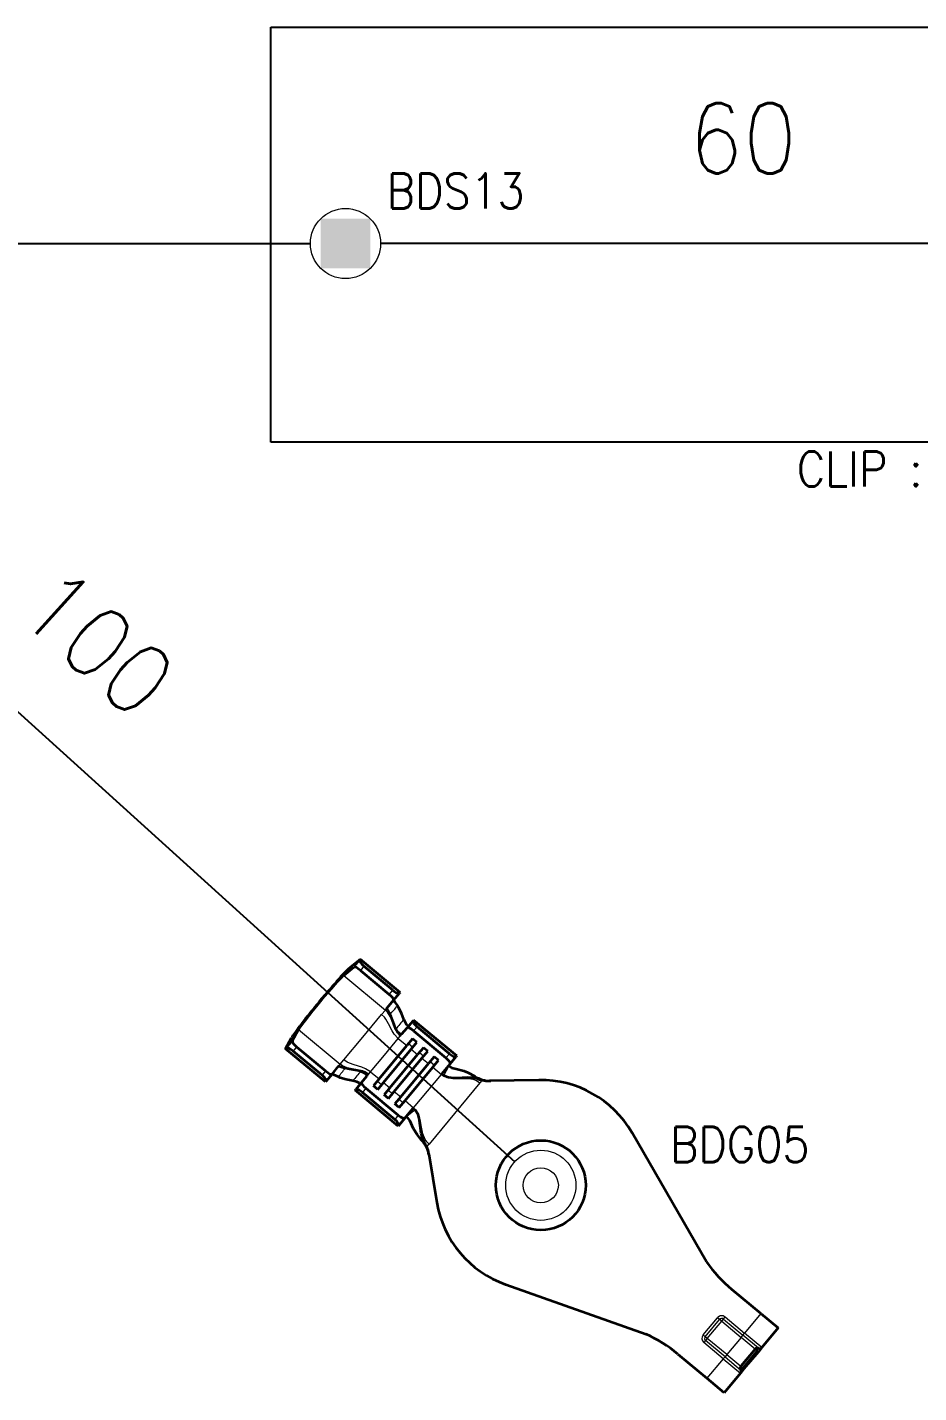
# Model space of a CAD drawing. Header units: inches. Extents: x 47316 to 59086, y 3141 to 11743.
# Drawn here: x 51993.5 to 52057, y 5743.6 to 5840.9 of the extents above; entities that cross this region are included whole.
import ezdxf

# ---------------------------------------------------------------- set-up
doc = ezdxf.new("R2010")
doc.units = ezdxf.units.IN
doc.header["$MEASUREMENT"] = 0
doc.styles.get("Standard").update_dxf_attribs({"font": ''})
doc.styles.get('Standard').set_extended_font_data('SimSun')
doc.linetypes.add('_VH_OTCON', pattern='A,0.0001,[7,VeSys.shx,S=0.1,R=0,X=0,Y=0],-0.4,[7,VeSys.shx,S=0.1,R=0,X=0,Y=0],-0.4,["X",Standard,S=1,R=0,X=-0.5,Y=-0.5],-0.0001,[7,VeSys.shx,S=0.1,R=0,X=0,Y=0],-0.4', length=1.2002)
doc.linetypes.add('_VH_UNTAPED', pattern='A,0.0001,[17,VeSys.shx,S=0.1,R=0,X=0,Y=0],-0.4', length=0.4001)

msp = doc.modelspace()

# ---------------------------------------------------------------- linework, layer by layer
at = {"color": 1}
for p, q in [((52010.838, 5840.939), (52081.68, 5840.939)), ((52010.838, 5811.369), (52010.838, 5840.939)), ((52081.68, 5811.369), (52010.838, 5811.369))]:
    msp.add_line(p, q, dxfattribs=at)
at = {"color": 0, "linetype": '_VH_OTCON', "ltscale": 5}
for p, q in [((51958.429, 5825.529), (52013.657, 5825.529)), ((52069.429, 5825.529), (52018.657, 5825.529))]:
    msp.add_line(p, q, dxfattribs=at)
at = {"color": 0, "linetype": '_VH_UNTAPED', "ltscale": 5}
msp.add_line((51957.783, 5823.851), (52028.217, 5760.101), dxfattribs=at)
at = {"color": 0, "lineweight": 35, "ltscale": 0.021948}
for p, q in [((52016.52, 5773.98), (52017.203, 5774.532)), ((52011.894, 5768.152), (52012.312, 5768.924))]:
    msp.add_line(p, q, dxfattribs=at)
at = {"color": 0, "lineweight": 35, "ltscale": 0.001695}
for p, q in [((52017.17, 5774.472), (52017.203, 5774.532)), ((52011.894, 5768.152), (52011.946, 5768.195))]:
    msp.add_line(p, q, dxfattribs=at)
at = {"color": 0, "lineweight": 35, "ltscale": 0.092365}
for p, q in [((52020.043, 5772.168), (52017.203, 5774.532)), ((52014.733, 5765.789), (52011.894, 5768.152))]:
    msp.add_line(p, q, dxfattribs=at)
at = {"color": 0, "lineweight": 35, "ltscale": 0.023357}
for p, q in [((52016.033, 5773.379), (52016.76, 5773.965)), ((52012.37, 5768.691), (52012.815, 5769.512))]:
    msp.add_line(p, q, dxfattribs=at)
at = {"color": 0, "lineweight": 13, "ltscale": 0.016304}
for p, q in [((52017.17, 5774.472), (52016.76, 5773.965)), ((52012.37, 5768.691), (52011.946, 5768.195))]:
    msp.add_line(p, q, dxfattribs=at)
at = {"color": 0, "lineweight": 13, "ltscale": 0.009675}
for p, q in [((52017.464, 5774.039), (52017.221, 5773.738)), ((52012.677, 5768.279), (52012.425, 5767.985))]:
    msp.add_line(p, q, dxfattribs=at)
at = {"color": 0, "lineweight": 35, "ltscale": 0.066838}
for p, q in [((52017.221, 5773.738), (52019.276, 5772.028)), ((52012.677, 5768.279), (52014.732, 5766.569))]:
    msp.add_line(p, q, dxfattribs=at)
at = {"color": 0, "lineweight": 35, "ltscale": 0.066971}
for p, q in [((52019.523, 5772.326), (52017.464, 5774.039)), ((52014.484, 5766.271), (52012.425, 5767.985))]:
    msp.add_line(p, q, dxfattribs=at)
at = {"color": 0, "lineweight": 13, "ltscale": 0.096408}
for p, q in [((52016.033, 5773.379), (52018.997, 5770.912)), ((52012.815, 5769.512), (52015.779, 5767.045))]:
    msp.add_line(p, q, dxfattribs=at)
at = {"color": 0, "lineweight": 35, "ltscale": 0.018032}
for p, q in [((52019.118, 5771.057), (52019.579, 5771.611)), ((52015.197, 5766.346), (52015.658, 5766.9))]:
    msp.add_line(p, q, dxfattribs=at)
at = {"color": 0, "lineweight": 13, "ltscale": 0.009674}
for p, q in [((52019.276, 5772.028), (52019.523, 5772.326)), ((52014.732, 5766.569), (52014.484, 5766.271))]:
    msp.add_line(p, q, dxfattribs=at)
at = {"color": 0, "lineweight": 35, "ltscale": 0.016656}
for p, q in [((52019.579, 5771.611), (52020.005, 5772.123)), ((52015.197, 5766.346), (52014.771, 5765.834))]:
    msp.add_line(p, q, dxfattribs=at)
at = {"color": 0, "lineweight": 35, "ltscale": 0.001471}
for p, q in [((52020.043, 5772.168), (52020.005, 5772.123)), ((52014.771, 5765.834), (52014.733, 5765.789))]:
    msp.add_line(p, q, dxfattribs=at)
at = {"color": 0, "lineweight": 13, "ltscale": 0.010305}
for p, q in [((52018.733, 5770.595), (52018.997, 5770.912)), ((52015.779, 5767.045), (52016.043, 5767.362))]:
    msp.add_line(p, q, dxfattribs=at)
at = {"color": 0, "lineweight": 13, "ltscale": 0.00471}
for p, q in [((52018.997, 5770.912), (52019.118, 5771.057)), ((52015.658, 5766.9), (52015.779, 5767.045))]:
    msp.add_line(p, q, dxfattribs=at)
at = {"color": 0, "lineweight": 13, "ltscale": 0.052576}
for p, q in [((52017.388, 5768.979), (52018.733, 5770.595)), ((52016.043, 5767.362), (52017.388, 5768.979))]:
    msp.add_line(p, q, dxfattribs=at)
at = {"color": 0, "lineweight": 35, "ltscale": 0.016619}
for p, q in [((52020.543, 5769.642), (52020.968, 5770.153)), ((52023.617, 5767.083), (52024.042, 5767.594)), ((52017.308, 5765.756), (52016.883, 5765.245)), ((52020.382, 5763.197), (52019.957, 5762.686))]:
    msp.add_line(p, q, dxfattribs=at)
at = {"color": 0, "lineweight": 35, "ltscale": 0.001427}
for p, q in [((52020.968, 5770.153), (52021.004, 5770.197)), ((52024.079, 5767.638), (52024.042, 5767.594)), ((52016.846, 5765.201), (52016.883, 5765.245)), ((52019.957, 5762.686), (52019.921, 5762.642))]:
    msp.add_line(p, q, dxfattribs=at)
at = {"color": 0, "lineweight": 35, "ltscale": 0.1}
for p, q in [((52024.079, 5767.638), (52021.004, 5770.197)), ((52019.921, 5762.642), (52016.846, 5765.201))]:
    msp.add_line(p, q, dxfattribs=at)
at = {"color": 0, "lineweight": 13, "ltscale": 0.009653}
for p, q in [((52021.01, 5769.423), (52021.257, 5769.72)), ((52023.316, 5767.504), (52023.563, 5767.8)), ((52017.609, 5765.336), (52017.362, 5765.039)), ((52019.915, 5763.417), (52019.668, 5763.12))]:
    msp.add_line(p, q, dxfattribs=at)
at = {"color": 0, "lineweight": 35, "ltscale": 0.075}
for p, q in [((52023.563, 5767.8), (52021.257, 5769.72)), ((52021.01, 5769.423), (52023.316, 5767.504)), ((52019.668, 5763.12), (52017.362, 5765.039)), ((52017.609, 5765.336), (52019.915, 5763.417))]:
    msp.add_line(p, q, dxfattribs=at)
at = {"color": 0, "lineweight": 13, "ltscale": 0.038611}
for p, q in [((52018.925, 5767.699), (52019.913, 5768.886)), ((52017.937, 5766.512), (52018.925, 5767.699)), ((52022, 5765.14), (52022.988, 5766.327)), ((52021.012, 5763.953), (52022, 5765.14))]:
    msp.add_line(p, q, dxfattribs=at)
at = {"color": 0, "lineweight": 13, "ltscale": 0.005397}
for p, q in [((52019.913, 5768.886), (52020.051, 5769.052)), ((52017.799, 5766.346), (52017.937, 5766.512))]:
    msp.add_line(p, q, dxfattribs=at)
at = {"color": 0, "lineweight": 13, "ltscale": 0.02}
for p, q in [((52019.913, 5768.886), (52020.528, 5768.374)), ((52022.373, 5766.839), (52022.988, 5766.327)), ((52017.937, 5766.512), (52018.552, 5766)), ((52020.397, 5764.465), (52021.012, 5763.953))]:
    msp.add_line(p, q, dxfattribs=at)
at = {"color": 0, "lineweight": 13, "ltscale": 0.004935}
for p, q in [((52020.178, 5769.204), (52020.051, 5769.052)), ((52017.799, 5766.346), (52017.673, 5766.194))]:
    msp.add_line(p, q, dxfattribs=at)
at = {"color": 0, "lineweight": 35, "ltscale": 0.01426}
for p, q in [((52020.178, 5769.204), (52020.543, 5769.642)), ((52017.308, 5765.756), (52017.673, 5766.194))]:
    msp.add_line(p, q, dxfattribs=at)
at = {"color": 0, "lineweight": 35, "ltscale": 0.015994}
for p, q in [((52020.937, 5768.866), (52020.528, 5768.374)), ((52020.836, 5768.119), (52021.245, 5768.61)), ((52021.706, 5768.226), (52021.297, 5767.735)), ((52021.604, 5767.479), (52022.013, 5767.971)), ((52022.475, 5767.587), (52022.065, 5767.095)), ((52022.373, 5766.839), (52022.782, 5767.331)), ((52018.552, 5766), (52018.143, 5765.509)), ((52018.45, 5765.253), (52018.86, 5765.744)), ((52019.321, 5765.361), (52018.912, 5764.869)), ((52019.219, 5764.613), (52019.628, 5765.105)), ((52020.089, 5764.721), (52019.68, 5764.229)), ((52019.988, 5763.973), (52020.397, 5764.465))]:
    msp.add_line(p, q, dxfattribs=at)
at = {"color": 0, "lineweight": 35, "ltscale": 0.01}
for p, q in [((52021.245, 5768.61), (52020.937, 5768.866)), ((52022.013, 5767.971), (52021.706, 5768.226)), ((52022.782, 5767.331), (52022.475, 5767.587)), ((52018.45, 5765.253), (52018.143, 5765.509)), ((52019.219, 5764.613), (52018.912, 5764.869)), ((52019.988, 5763.973), (52019.68, 5764.229))]:
    msp.add_line(p, q, dxfattribs=at)
at = {"color": 0, "lineweight": 35, "ltscale": 0.077222}
for p, q in [((52018.552, 5766), (52020.528, 5768.374)), ((52018.86, 5765.744), (52020.836, 5768.119)), ((52019.321, 5765.361), (52021.297, 5767.735)), ((52019.628, 5765.105), (52021.604, 5767.479)), ((52020.089, 5764.721), (52022.065, 5767.095)), ((52020.397, 5764.465), (52022.373, 5766.839))]:
    msp.add_line(p, q, dxfattribs=at)
at = {"color": 0, "lineweight": 13, "ltscale": 0.01}
for p, q in [((52020.653, 5768.525), (52020.961, 5768.269)), ((52021.422, 5767.885), (52021.729, 5767.629)), ((52022.191, 5767.245), (52022.498, 5766.99)), ((52018.427, 5765.85), (52018.734, 5765.594)), ((52019.196, 5765.21), (52019.503, 5764.954)), ((52019.964, 5764.57), (52020.272, 5764.314))]:
    msp.add_line(p, q, dxfattribs=at)
at = {"color": 0, "lineweight": 13, "ltscale": 0.015}
for p, q in [((52020.836, 5768.119), (52021.297, 5767.735)), ((52021.604, 5767.479), (52022.065, 5767.095)), ((52018.86, 5765.744), (52019.321, 5765.361)), ((52019.628, 5765.105), (52020.089, 5764.721))]:
    msp.add_line(p, q, dxfattribs=at)
at = {"color": 0, "lineweight": 35, "ltscale": 0.022549}
msp.add_line((52023.04, 5766.39), (52023.617, 5767.083), dxfattribs=at)
at = {"color": 0, "lineweight": 13, "ltscale": 0.019207}
for p, q in [((52023.157, 5766.247), (52023.526, 5766.921)), ((52021.121, 5763.802), (52020.526, 5763.316))]:
    msp.add_line(p, q, dxfattribs=at)
at = {"color": 0, "lineweight": 13, "ltscale": 0.002043}
msp.add_line((52022.988, 5766.327), (52023.04, 5766.39), dxfattribs=at)
at = {"color": 0, "lineweight": 13, "ltscale": 0.006305}
for p, q in [((52025.896, 5765.913), (52025.734, 5765.72)), ((52021.947, 5761.169), (52022.108, 5761.362))]:
    msp.add_line(p, q, dxfattribs=at)
at = {"color": 0, "lineweight": 35, "ltscale": 0.087941}
for p, q in [((52029.932, 5765.922), (52026.415, 5765.857)), ((52022.096, 5760.668), (52022.671, 5757.197))]:
    msp.add_line(p, q, dxfattribs=at)
at = {"color": 0, "lineweight": 13, "ltscale": 0.070859}
for p, q in [((52025.734, 5765.72), (52023.921, 5763.541)), ((52023.921, 5763.541), (52022.108, 5761.362))]:
    msp.add_line(p, q, dxfattribs=at)
at = {"color": 0, "lineweight": 35, "ltscale": 0.022553}
msp.add_line((52020.382, 5763.197), (52020.96, 5763.89), dxfattribs=at)
at = {"color": 0, "lineweight": 13, "ltscale": 0.002039}
msp.add_line((52020.96, 5763.89), (52021.012, 5763.953), dxfattribs=at)
at = {"color": 0, "lineweight": 35, "ltscale": 0.26544}
for p, q in [((52041.869, 5752.968), (52036.569, 5762.168)), ((52027.568, 5751.353), (52037.577, 5747.81))]:
    msp.add_line(p, q, dxfattribs=at)
at = {"color": 0, "lineweight": 35, "ltscale": 0.0675}
for p, q in [((52045.748, 5749.278), (52043.672, 5751.006)), ((52039.834, 5746.394), (52041.909, 5744.667))]:
    msp.add_line(p, q, dxfattribs=at)
at = {"color": 0, "lineweight": 13, "ltscale": 0.045317}
for p, q in [((52045.748, 5749.278), (52044.588, 5747.885)), ((52043.069, 5746.06), (52041.909, 5744.667))]:
    msp.add_line(p, q, dxfattribs=at)
at = {"color": 0, "lineweight": 35, "ltscale": 0.04}
for p, q in [((52045.748, 5749.278), (52046.977, 5748.255)), ((52045.339, 5746.756), (52044.316, 5745.526)), ((52045.57, 5746.564), (52044.546, 5745.334)), ((52043.139, 5743.643), (52041.909, 5744.667))]:
    msp.add_line(p, q, dxfattribs=at)
at = {"color": 0, "lineweight": 13, "ltscale": 0.04}
for p, q in [((52041.635, 5747.757), (52042.659, 5748.987)), ((52041.784, 5747.633), (52042.808, 5748.863)), ((52041.933, 5747.509), (52042.957, 5748.739)), ((52044.34, 5747.587), (52043.317, 5746.358)), ((52045.818, 5746.861), (52044.588, 5747.885)), ((52045.455, 5746.66), (52044.431, 5745.43)), ((52043.069, 5746.06), (52044.299, 5745.036))]:
    msp.add_line(p, q, dxfattribs=at)
at = {"color": 0, "lineweight": 13, "ltscale": 0.004841}
for p, q in [((52042.808, 5748.863), (52042.659, 5748.987)), ((52042.957, 5748.739), (52043.081, 5748.888)), ((52043.081, 5748.888), (52043.204, 5749.037)), ((52041.784, 5747.633), (52041.635, 5747.757)), ((52041.809, 5747.36), (52041.685, 5747.211)), ((52041.933, 5747.509), (52041.809, 5747.36)), ((52044.34, 5747.587), (52044.464, 5747.736)), ((52044.464, 5747.736), (52044.588, 5747.885)), ((52043.317, 5746.358), (52043.193, 5746.209)), ((52045.579, 5746.809), (52045.455, 5746.66)), ((52043.193, 5746.209), (52043.069, 5746.06)), ((52044.431, 5745.43), (52044.307, 5745.281))]:
    msp.add_line(p, q, dxfattribs=at)
at = {"color": 0, "lineweight": 13, "ltscale": 0.004842}
for p, q in [((52042.957, 5748.739), (52042.808, 5748.863)), ((52041.933, 5747.509), (52041.784, 5747.633))]:
    msp.add_line(p, q, dxfattribs=at)
at = {"color": 0, "lineweight": 13, "ltscale": 0.045}
for p, q in [((52042.957, 5748.739), (52044.34, 5747.587)), ((52043.081, 5748.888), (52044.464, 5747.736)), ((52043.204, 5749.037), (52044.588, 5747.885)), ((52043.193, 5746.209), (52041.809, 5747.36)), ((52043.317, 5746.358), (52041.933, 5747.509)), ((52043.069, 5746.06), (52041.685, 5747.211))]:
    msp.add_line(p, q, dxfattribs=at)
at = {"color": 0, "lineweight": 35, "ltscale": 0.045317}
for p, q in [((52046.977, 5748.255), (52045.818, 5746.861)), ((52044.299, 5745.036), (52043.139, 5743.643))]:
    msp.add_line(p, q, dxfattribs=at)
at = {"color": 0, "lineweight": 13, "ltscale": 0.0325}
for p, q in [((52045.339, 5746.756), (52044.34, 5747.587)), ((52043.317, 5746.358), (52044.316, 5745.526))]:
    msp.add_line(p, q, dxfattribs=at)
at = {"color": 0, "lineweight": 13, "ltscale": 0.03625}
for p, q in [((52045.579, 5746.809), (52044.464, 5747.736)), ((52043.193, 5746.209), (52044.307, 5745.281))]:
    msp.add_line(p, q, dxfattribs=at)
at = {"color": 0, "lineweight": 13, "ltscale": 0.00375}
for p, q in [((52045.339, 5746.756), (52045.455, 5746.66)), ((52045.455, 5746.66), (52045.57, 5746.564)), ((52044.316, 5745.526), (52044.431, 5745.43)), ((52044.431, 5745.43), (52044.546, 5745.334))]:
    msp.add_line(p, q, dxfattribs=at)
at = {"color": 0, "lineweight": 35, "ltscale": 0.009682}
for p, q in [((52045.818, 5746.861), (52045.57, 5746.564)), ((52044.546, 5745.334), (52044.299, 5745.036))]:
    msp.add_line(p, q, dxfattribs=at)
at = {"color": 0, "lineweight": 35}
for points in [[(52019.615, 5771.654), (52019.607, 5771.634), (52019.607, 5771.616), (52019.621, 5771.57), (52019.67, 5771.481), (52019.864, 5771.205)], [(52019.33, 5770.599), (52019.175, 5770.872), (52019.121, 5770.979), (52019.11, 5771.021), (52019.11, 5771.037), (52019.118, 5771.057)], [(52020.317, 5770.244), (52020.152, 5770.683), (52019.943, 5771.087), (52019.864, 5771.205)], [(52019.754, 5769.553), (52019.548, 5770.079), (52019.411, 5770.432), (52019.33, 5770.599)], [(52020.317, 5770.244), (52020.4, 5770.044), (52020.489, 5769.896), (52020.588, 5769.807), (52020.634, 5769.793), (52020.659, 5769.795), (52020.68, 5769.807)], [(52020.178, 5769.204), (52020.156, 5769.191), (52020.135, 5769.189), (52020.079, 5769.201), (52019.873, 5769.362), (52019.754, 5769.553)], [(52015.658, 5766.9), (52015.665, 5766.907), (52015.685, 5766.914), (52015.713, 5766.915), (52015.783, 5766.899), (52016.147, 5766.775)], [(52017.253, 5766.548), (52016.697, 5766.655), (52016.326, 5766.725), (52016.147, 5766.775)], [(52023.526, 5766.921), (52023.725, 5766.796), (52024.039, 5766.714), (52024.578, 5766.571), (52024.863, 5766.46), (52025.371, 5766.187)], [(52015.648, 5766.14), (52015.315, 5766.29), (52015.209, 5766.318), (52015.174, 5766.313), (52015.161, 5766.303)], [(52016.675, 5765.869), (52016.214, 5765.951), (52015.778, 5766.084), (52015.648, 5766.14)], [(52017.171, 5765.591), (52017.18, 5765.614), (52017.178, 5765.635), (52017.149, 5765.688), (52017.105, 5765.729), (52016.977, 5765.794), (52016.675, 5765.869)], [(52017.253, 5766.548), (52017.546, 5766.411), (52017.656, 5766.295), (52017.679, 5766.243), (52017.68, 5766.207), (52017.673, 5766.194)], [(52023.157, 5766.247), (52023.075, 5766.312), (52023.048, 5766.346), (52023.038, 5766.369), (52023.036, 5766.378), (52023.039, 5766.389), (52023.04, 5766.39)], [(52023.157, 5766.247), (52023.489, 5766.116), (52023.845, 5766.072), (52024.479, 5766.104), (52024.879, 5766.127), (52025.308, 5766.094), (52025.532, 5766.03)], [(52020.96, 5763.89), (52020.962, 5763.893), (52020.97, 5763.896), (52020.981, 5763.896), (52021.009, 5763.889), (52021.121, 5763.802)], [(52021.582, 5761.635), (52021.259, 5762.031), (52021.012, 5762.437), (52020.738, 5763.04), (52020.526, 5763.316)], [(52021.766, 5761.505), (52021.61, 5761.868), (52021.552, 5762.131), (52021.487, 5762.674), (52021.406, 5763.21), (52021.326, 5763.464), (52021.121, 5763.802)]]:
    msp.add_lwpolyline(points, dxfattribs=at)
at = {"color": 0, "lineweight": 13}
for points in [[(52020.051, 5769.052), (52019.86, 5769.259), (52019.759, 5769.42), (52019.601, 5769.773), (52019.429, 5770.236), (52019.331, 5770.461), (52019.142, 5770.765), (52018.997, 5770.912)], [(52019.913, 5768.886), (52019.636, 5769.194), (52019.488, 5769.433), (52019.229, 5769.934), (52019.04, 5770.254), (52018.929, 5770.401), (52018.733, 5770.595)], [(52017.799, 5766.346), (52017.56, 5766.497), (52017.384, 5766.567), (52017.009, 5766.659), (52016.523, 5766.743), (52016.283, 5766.799), (52015.949, 5766.93), (52015.779, 5767.045)], [(52017.937, 5766.512), (52017.584, 5766.729), (52017.321, 5766.831), (52016.782, 5766.995), (52016.434, 5767.122), (52016.269, 5767.205), (52016.043, 5767.362)], [(52022.988, 5766.327), (52023.173, 5766.2), (52023.372, 5766.112), (52023.795, 5766.03), (52024.276, 5766.026), (52024.711, 5766.035), (52024.925, 5766.026), (52025.235, 5765.977), (52025.495, 5765.88), (52025.734, 5765.72)], [(52022.108, 5761.362), (52021.947, 5761.519), (52021.822, 5761.696), (52021.662, 5762.093), (52021.569, 5762.565), (52021.499, 5762.995), (52021.453, 5763.204), (52021.35, 5763.502), (52021.21, 5763.743), (52021.012, 5763.953)]]:
    msp.add_lwpolyline(points, dxfattribs=at)
at = {"color": 0, "linetype": 'Continuous', "lineweight": 15}
for centre, radius in [((52016.157, 5825.529), 2.5), ((52030.07, 5758.423), 2.5), ((52030.07, 5758.423), 1.25)]:
    msp.add_circle(centre, radius, dxfattribs=at)
at = {"color": 0, "lineweight": 35}
msp.add_circle((52030.07, 5758.423), 3.2, dxfattribs=at)
at = {"color": 0, "lineweight": 13}
for centre, radius, start, end in [((51992.691, 5794.598), 35.855, 317.98436, 319.27499), ((52031.65, 5760.441), 14.984, 139.13894, 142.54817), ((51987.925, 5788.447), 35.583, 321.17917, 322.47965), ((52028.399, 5756.481), 15.02, 137.91318, 141.31441), ((52026.405, 5767.078), 1.364, 220.73508, 230.19294), ((52020.894, 5760.456), 1.364, 50.26722, 59.72501), ((52042.957, 5748.739), 0.387, 50.22972, 140.22973), ((52042.957, 5748.739), 0.194, 50.22972, 140.22973), ((52041.933, 5747.509), 0.387, 140.22973, 230.22973), ((52041.933, 5747.509), 0.194, 140.22973, 230.22973)]:
    msp.add_arc(centre, radius, start, end, dxfattribs=at)
at = {"color": 0, "lineweight": 35}
for centre, radius, start, end in [((52023.553, 5766.95), 0.0387, 157.89359, 227.64187), ((52026.527, 5768.008), 2.156, 237.58325, 253.57135), ((52026.521, 5768.497), 2.659, 248.14911, 256.39153), ((52026.378, 5767.945), 2.088, 256.661, 271.037), ((52026.481, 5767.873), 2.014, 253.74246, 271.04812), ((52030.07, 5758.423), 7.5, 29.95035, 91.05282), ((52020.502, 5763.285), 0.0385, 52.63008, 122.89079), ((52020.004, 5760.169), 2.154, 26.87848, 42.88341), ((52019.52, 5760.085), 2.658, 24.06776, 32.31324), ((52020.126, 5760.237), 2.014, 9.41133, 26.717), ((52020.036, 5760.326), 2.088, 9.42238, 23.79855), ((52030.07, 5758.423), 7.5, 189.40663, 250.5091), ((52050.069, 5758.692), 10, 214.91593, 230.22973), ((52033.437, 5738.708), 10, 50.22972, 65.54353), ((52045.493, 5746.628), 0.2, 64.70724, 140.22973), ((52045.664, 5746.989), 0.2, 244.70724, 320.22973), ((52044.47, 5745.398), 0.2, 140.22973, 215.75221), ((52044.145, 5745.164), 0.2, 320.22972, 35.75222)]:
    msp.add_arc(centre, radius, start, end, dxfattribs=at)
for centre, major_axis, ratio, start_param, end_param in [((52014.451, 5771.423), (-2.175, -2.613), 0.052408, 3.397641, 6.027137), ((52017.14, 5773.641), (0.384, -0.32), 0.253238, 1.570796, 3.090941), ((52017.559, 5774.159), (0.384, -0.321), 0.305221, 3.200693, 4.720838), ((52014.451, 5771.423), (-1.663, -1.998), 0.052408, 3.397641, 6.027137), ((52019.195, 5771.931), (-0.384, 0.32), 0.25326, 3.141593, 4.712389), ((52019.621, 5772.443), (-0.384, 0.32), 0.305267, 1.570796, 3.141593), ((52020.927, 5769.322), (-0.384, 0.32), 0.261199, 4.712389, 6.283185), ((52021.352, 5769.833), (-0.384, 0.32), 0.296108, 6.283185, 7.853982), ((52012.758, 5768.376), (-0.384, 0.32), 0.253238, 0.050651, 1.570796), ((52012.325, 5767.87), (-0.385, 0.319), 0.305221, 4.70394, 6.224085), ((52023.658, 5767.914), (-0.384, 0.32), 0.296108, 1.570796, 3.141593), ((52023.233, 5767.403), (-0.384, 0.32), 0.261199, 3.141593, 4.712389), ((52014.387, 5766.154), (0.384, -0.32), 0.305267, 6.283185, 7.853982), ((52014.813, 5766.666), (0.384, -0.32), 0.25326, 4.712389, 6.283185), ((52017.692, 5765.436), (0.384, -0.32), 0.261199, 3.141593, 4.712389), ((52017.267, 5764.925), (0.384, -0.32), 0.296108, 1.570796, 3.141593), ((52019.573, 5763.006), (0.384, -0.32), 0.296108, 0, 1.570796), ((52019.998, 5763.517), (0.384, -0.32), 0.261199, 4.712389, 6.283185)]:
    msp.add_ellipse(centre, major_axis=major_axis, ratio=ratio, start_param=start_param, end_param=end_param, dxfattribs=at)
at = {"color": 0, "linetype": 'Continuous', "lineweight": 15, "extrusion": (0, 0, -1)}
msp.add_solid([(-52014.389, 5827.297), (-52014.389, 5823.761), (-52017.925, 5827.297), (-52017.925, 5823.761)], dxfattribs=at)

# ---------------------------------------------------------------- texts
at = {"color": 7, "linetype": '_VH_OTCON', "lineweight": 18, "ltscale": 5, "insert": (52040.615, 5835.529), "char_height": 5, "width": 8.57143, "attachment_point": 1}
msp.add_mtext('\\Fromans.shx;\\W0.9000000000;\\T1.0000000000;\\o\\l60', dxfattribs=at)
at = {"color": 21, "linetype": 'Continuous', "lineweight": 15, "char_height": 2.5, "attachment_point": 1}
for s, insert, width in [('\\Fromans.shx;\\W0.9000000000;\\T1.0000000000;\\o\\lBDS13', (52019.085, 5830.529), 10.92857), ('\\Fromans.shx;\\W0.9000000000;\\T1.0000000000;\\o\\lBDG05', (52039.279, 5762.581), 11.03571)]:
    msp.add_mtext(s, dxfattribs=dict(at, insert=insert, width=width))
at = {"color": 42, "linetype": 'Continuous', "lineweight": 15, "insert": (52048.304, 5810.721), "char_height": 2.5, "width": 47.89286, "attachment_point": 1}
msp.add_mtext('\\Fromans.shx;\\W0.9000000000;\\T1.0000000000;\\o\\lCLIP : 1 : HDY11+HMDQ12', dxfattribs=at)
at = {"color": 7, "linetype": '_VH_UNTAPED', "lineweight": 18, "ltscale": 5, "insert": (51995.897, 5802.841), "char_height": 5, "width": 12.85714, "attachment_point": 1, "rotation": 317.85146}
msp.add_mtext('\\Fromans.shx;\\W0.9000000000;\\T1.0000000000;\\o\\l100', dxfattribs=at)

doc.saveas('drawing.dxf')
